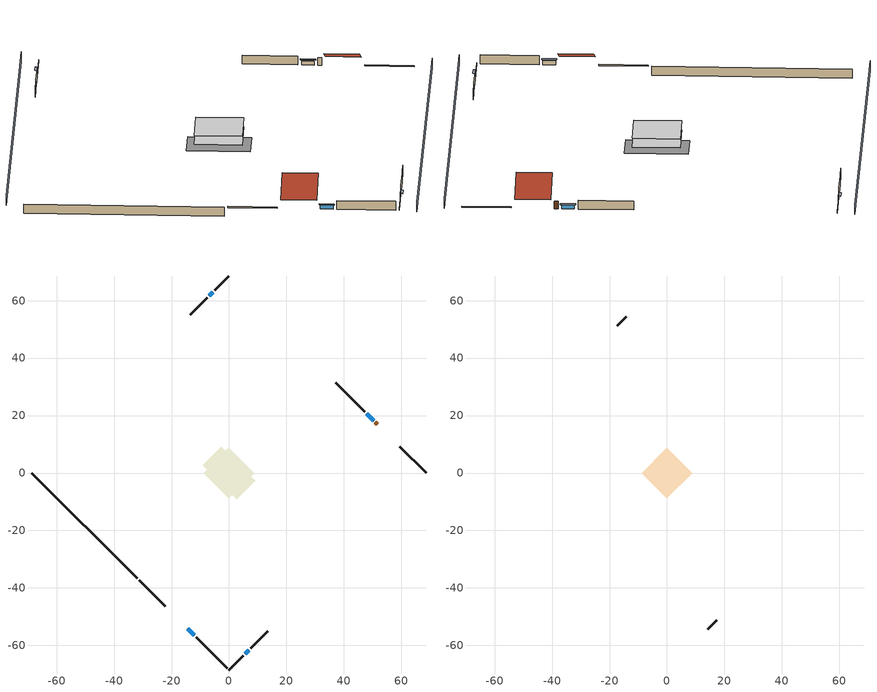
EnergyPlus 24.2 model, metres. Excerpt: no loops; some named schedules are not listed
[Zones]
conditioned space
 floor adiabatic (AdiabaticFloorConstruction): -8.77,0 0,8.77 8.77,0 0,-8.77 z0.3
 floor foundation (Slab1 construction): -9.15,2.61 -2.61,9.15 9.15,-2.61 2.61,-9.15 z-2.13
 wall outside (RimJoist1 construction): -31.31,-37.25 -22.24,-46.33 z0.3:0.61
 wall outside (RimJoist2 construction): 0,68.57 -5.04,63.52 z0.3:0.61
 wall outside (RimJoist3 construction): 68.57,0 59.49,9.07 z0.3:0.61
 wall outside (RimJoist4 construction): 0,-68.57 5.04,-63.52 z0.3:0.61
 wall outside (AdiabaticWallConstruction 1): 51.62,16.94 50.98,17.59 z0.3:2.34
 wall outside (AdiabaticWallConstruction): -14.37,-54.2 -12.02,-56.55 / 50.32,18.25 47.97,20.6 z0.3:1.4; -5.7,62.87 -6.94,61.63 / 5.7,-62.87 6.94,-61.63 z0.3:1.46
 wall outside (Wall1 construction): -11.36,-57.21 -0.66,-67.91 z0.3:2.74
 wall outside (Wall2 construction): -7.59,60.97 -13.54,55.02 z0.3:2.74
 wall outside (Wall3 construction): 47.31,21.26 37.15,31.42 z0.3:2.74
 wall outside (Wall4 construction): 7.59,-60.97 13.54,-55.02 z0.3:2.74
 wall foundation (FoundationWall1 construction): -68.57,0 -31.97,-36.6 z-2.13:0.3
 window (WindowConstruction): -14.37,-54.2 -12.02,-56.55 z0.3:1.4
 window (WindowConstruction 1): -5.7,62.87 -6.94,61.63 z0.3:1.46
 window (WindowConstruction 2): 50.32,18.25 47.97,20.6 z0.3:1.4
 window (WindowConstruction 3): 5.7,-62.87 6.94,-61.63 z0.3:1.46
 door (Door): 51.62,16.94 50.98,17.59 z0.3:2.34
 ceiling adiabatic (AdiabaticFloorConstruction): 0,-8.77 8.77,0 0,8.77 -8.77,0 z0.3
attic - vented
 floor to conditioned space (Floor1 construction Reversed): -8.77,0 0,8.77 8.77,0 0,-8.77 z2.74
 wall outside (Wall5 construction): -14.2,54.37 -17.29,51.27 z0.3:2.74
 wall outside (Wall6 construction): 14.2,-54.37 17.29,-51.27 z0.3:2.74
 roof outside (Roof1 construction): -15.03,-53.54,2.74 -9.16,-47.68,6.89 -15.72,-41.12,6.89 -21.58,-46.98,2.74
 roof outside (Roof2 construction): 52.28,16.29,2.74 46.42,10.42,6.89 52.97,3.87,6.89 58.84,9.73,2.74
shading: 3.23,-71.8 71.8,-3.23 / -3.23,71.8 -71.8,3.23 z0:2.74; -11.8,-56.76 -14.59,-53.98 -15.02,-54.41 -12.23,-57.2 z1.71; -7.15,61.41 -5.48,63.08 -5.92,63.51 -7.58,61.85 z1.77; 47.75,20.81 50.54,18.03 50.97,18.46 48.18,21.25 z1.71; 7.15,-61.41 5.48,-63.08 5.92,-63.51 7.58,-61.85 z1.77
[Building]
Building 1: Terrain=Suburbs
[Site:Location]
Portland Intl Arpt_OR: Latitude {deg}=45.59; Longitude {deg}=-122.6; Time Zone {hr}=-8; Elevation {m}=33; Keep Site Location Information=Yes
[Site:GroundTemperature:Shallow]
10.2558, 8.96328, 8.85977, 9.47314, 11.9355, 14.3863, 16.5111, 17.8571, 17.9714, 16.8767, 14.8061, 12.4304
[Site:WaterMainsTemperature]
Calculation Method=Schedule; Temperature Schedule=mains temperature schedule
[Material] Roughness=Rough; Thermal Absorptance=0.9
Name | Thickness {m} | Conductivity {W/m-K} | Density {kg/m3} | Specific Heat {J/kg-K} | Solar Absorptance | Visible Absorptance
asphalt or fiberglass shingles | 0.00635 | 0.162714 | 1121.4 | 1465.45 | 0.85 | 0.85
ceiling loosefill ins | 0.0846667 | 0.0480833 | 16.02 | 1046.75 | 0.7 | 0.7
ceiling stud and cavity | 0.1397 | 0.302811 | 65.682 | 1177.47 | 0.7 | 0.7
concrete 4.0 in. | 0.1016 | 1.803125 | 2242.8 | 837.4 | 0.7 | 0.7
concrete 8.0 in. | 0.2032 | 1.803125 | 2242.8 | 837.4 | 0.7 | 0.7
door material | 0.04445 | 0.0612267 | 512.64 | 1214.23 | 0.7 | 0.7
floor covering | 0.0127 | 0.0450781 | 54.468 | 1339.84 | 0.9 | 0.9
floor covering 1 | 0.0127 | 0.0433444 | 54.468 | 1339.84 | 0.6 | 0.6
floor rigid ins; wall rigid ins | 0.512978 | 0.029427 | 32.04 | 1214.23 | 0.7 | 0.7
floor stud and cavity | 0.1397 | 1.75129 | 37.0049 | 1207.88 | 0.7 | 0.7
furniture material conditioned space 1 | 0.1524 | 0.115458 | 640.8 | 1214.23 | 0.6 | 0.6
gypsum board | 0.0127 | 0.160291 | 801 | 837.4 | 0.6 | 0.6
gypsum board 1 | 0.0127 | 0.160291 | 801 | 837.4 | 0.7 | 0.7
osb sheathing 0.5 in. | 0.0127 | 0.115458 | 512.64 | 1214.23 | 0.6 | 0.6
osb sheathing 0.5 in. 1 | 0.0127 | 0.115458 | 512.64 | 1214.23 | 0.7 | 0.7
osb sheathing 0.75 in. | 0.01905 | 0.115458 | 512.64 | 1214.23 | 0.7 | 0.7
rim joist stud and cavity | 0.0508 | 0.178688 | 50.32683 | 1063.81 | 0.6 | 0.6
roof rigid ins | 0.00281632 | 0.029427 | 32.04 | 1214.23 | 0.7 | 0.7
wall stud and cavity | 0.1397 | 0.550994 | 139.0536 | 1170.24 | 0.7 | 0.7
wall stud and cavity 1 | 0.1397 | 0.727959 | 139.0536 | 1170.24 | 0.6 | 0.6
wall stud and cavity 2 | 0.0889 | 0.380278 | 52.3479 | 1209.89 | 0.7 | 0.7
wall stud and cavity 3 | 0.0889 | 0.391764 | 83.0341 | 1211.67 | 0.7 | 0.7
wood siding | 0.0254 | 0.102417 | 544.68 | 1172.36 | 0.85 | 0.85
wood siding 1; wood siding 2 | 0.0254 | 0.102417 | 544.68 | 1172.36 | 0.7 | 0.7
[WindowMaterial:SimpleGlazingSystem]
WindowMaterial: U-Factor {W/m2-K}=2.66866; Solar Heat Gain Coefficient=0.54
[Construction]
AdiabaticFloorConstruction: floor stud and cavity, floor rigid ins, osb sheathing 0.75 in., floor covering 1
AdiabaticWallConstruction: wood siding 1, wall rigid ins, wall stud and cavity 2, gypsum board
AdiabaticWallConstruction 1: wood siding 2, wall rigid ins, wall stud and cavity 2, gypsum board
Door: door material
Floor1 construction Reversed: gypsum board, ceiling stud and cavity, ceiling loosefill ins
FoundationWall1 construction: concrete 8.0 in., gypsum board 1
furniture construction conditioned space 1: furniture material conditioned space 1
PartitionWallConstruction: gypsum board, wall stud and cavity 3, gypsum board
RimJoist1 construction; RimJoist2 construction; RimJoist3 construction; RimJoist4 construction: wood siding, rim joist stud and cavity
Roof1 construction; Roof2 construction: asphalt or fiberglass shingles, roof rigid ins, osb sheathing 0.5 in.
Slab1 construction: concrete 4.0 in., floor covering
Wall1 construction; Wall2 construction; Wall3 construction; Wall4 construction: wood siding, osb sheathing 0.5 in. 1, wall stud and cavity, gypsum board
Wall5 construction; Wall6 construction: wood siding, osb sheathing 0.5 in. 1, wall stud and cavity 1
WindowConstruction; WindowConstruction 1; WindowConstruction 2; WindowConstruction 3: WindowMaterial
[Zone] Multiplier=1; Part of Total Floor Area=Yes
Name | Volume {m3}
attic - vented | 142.104
conditioned space | 749.83
[Space]
Name | Zone | Volume {m3}
attic - vented 1 | attic - vented | 142.104
conditioned space 1 | conditioned space | 749.83
[ZoneInfiltration:EffectiveLeakageArea]
infil attic - vented 1: Zone or Space=attic - vented 1; Schedule=Always On Discrete; Effective Air Leakage Area {cm2}=5124.64; Stack Coefficient=0.000192807; Wind Coefficient=3.67567e-05
[ZoneMixing]
whole house fan mix: Zone or Space=attic - vented; Schedule=Always On Continuous; Design Flow Rate Calculation Method=Flow/Zone; Design Flow Rate {m3/s}=0; Source Zone or Space=conditioned space
[SurfaceProperty:ExposedFoundationPerimeter]
Slab1: Exposed Perimeter Calculation Method=TotalExposedPerimeter; Total Exposed Perimeter {m}=51.75504
[SurfaceProperty:IncidentSolarMultiplier] Incident Solar Multiplier=1; Incident Solar Multiplier Schedule=trans schedule winter=0.85 summer=0.7
Window1; Window2; Window3; Window4
[InternalMass] Zone or ZoneList=conditioned space; Space or SpaceList=conditioned space 1
Name | Construction | Surface Area {m2}
furniture mass conditioned space 1 | furniture construction conditioned space 1 | 123.004
partition wall mass | PartitionWallConstruction | 307.509
[Lights]
interior lighting: Zone or ZoneList or Space or SpaceList=conditioned space 1; Schedule=lighting_interior; Design Level Calculation Method=LightingLevel; Lighting Level {W}=371.439; Return Air Fraction=0; Fraction Radiant=0.6; Fraction Visible=0.2; Fraction Replaceable=1
[People]
occupants: Zone or ZoneList or Space or SpaceList=conditioned space 1; Number of People Schedule=occupants; Number of People Calculation Method=People; Number of People=4; Fraction Radiant=0.314171; Sensible Heat Fraction=0.56303; Activity Level Schedule=occupants activity schedule; Carbon Dioxide Generation Rate {m3/s-W}=0; Enable ASHRAE 55 Comfort Warnings=No; Mean Radiant Temperature Calculation Type=EnclosureAveraged
[ElectricEquipment] Zone or ZoneList or Space or SpaceList=conditioned space 1; Design Level Calculation Method=EquipmentLevel
Name | Schedule | Design Level {W} | Fraction Latent | Fraction Radiant | Fraction Lost
ceiling fan | ceiling_fan | 19.0026 | 0 | 0.558 | 0
clothes dryer | clothes_dryer | 4437.32 | 0.015 | 0.081 | 0.85
clothes washer | clothes_washer | 230.877 | 0.03 | 0.162 | 0.7
cooking range | cooking_range | 952.5 | 0.08 | 0.432 | 0.2
dishwasher | dishwasher | 535.084 | 0.3 | 0.18 | 0.4
freezer | freezer schedule | 194.914 | 0 | 0.6 | 0
fridge | fridge schedule | 45.9075 | 0 | 0.6 | 0
mech vent bath fan 0 | mech vent bath fan 0 schedule | 30 | 0 | 0 | 1
mech vent house fan | mech vent house fan schedule | 0 | 0 | 0 | 1
mech vent house fan cfis | mech vent house fan cfis schedule | 0 | 0 | 0 | 0
mech vent range fan 0 | mech vent range fan 0 schedule | 30 | 0 | 0 | 1
misc plug loads | plug_loads_other | 985.65 | 0.021 | 0.558 | 0.049
misc tv | plug_loads_tv | 1094.62 | 0 | 0.6 | 0
whole house fan | Always On Discrete | 0 | 0 | 0 | 1
[OtherEquipment] Zone or ZoneList or Space or SpaceList=conditioned space 1; Design Level Calculation Method=EquipmentLevel
Name | Fuel Type | Schedule | Design Level {W} | Fraction Latent | Fraction Radiant | Fraction Lost
clothes dryer 1 | Electricity | clothes_dryer | 0 | 0.015 | 0.081 | 0.85
cooking range 1 | Electricity | cooking_range | 0 | 0.08 | 0.432 | 0.2
general water use latent | None | general water use schedule | 81.0615 | 1 | 0 | 0
general water use sensible | None | general water use schedule | -79.8895 | 0 | 0.6 | 0
mech vent house fan latent load; water heater lat | None | Always On Discrete | 0 | 1 | 0 | 0
mech vent house fan sensible load; water heater sens | None | Always On Discrete | 0 | 0 | 0 | 0
water heater energy adjustment1 | Electricity | Always On Discrete | 0.01 | 0 | 0 | 1
[ZoneInfiltration:DesignFlowRate] Zone or ZoneList or Space or SpaceList=conditioned space 1; Schedule=Always On Discrete; Design Flow Rate Calculation Method=Flow/Zone; Design Flow Rate {m3/s}=0
infil flow; natural vent flow; whole house fan flow
[AvailabilityManager:Scheduled]
furnace airloop Availability Manager: Schedule=Always On Discrete
[WaterUse:Equipment]
dishwasher: Peak Flow Rate {m3/s}=5.01164e-06; Flow Rate Fraction Schedule=hot_water_dishwasher
[Foundation:Kiva]
Foundation Kiva 1: Initial Indoor Air Temperature {C}=21.1111; Wall Height Above Grade {m}=0.3048; Wall Depth Below Slab {m}=0.2032
[Foundation:Kiva:Settings]
Soil Conductivity {W/m-K}=1.3848; Soil Density {kg/m3}=1842.3; Soil Specific Heat {J/kg-K}=418.7; Ground Solar Absorptivity=0.9; Ground Thermal Absorptivity=0.9; Ground Surface Roughness {m}=0.03; Far-Field Width {m}=40; Deep-Ground Boundary Condition=ZeroFlux; Deep-Ground Depth {m}=40; Minimum Cell Dimension {m}=0.2; Maximum Cell Growth Coefficient=3; Simulation Timestep=Timestep
[Exterior:Lights]
exterior lighting: Schedule=exterior lighting schedule; Design Level {W}=10.1836
[EnergyManagementSystem:GlobalVariable]
furnace_airloop_Fan_RTF
infil_program_Qfan
infil_program_Qinf
natural_vent_program_Qnv
natural_vent_program_Qwhf
[EnergyManagementSystem:Sensor]
Name | Output:Variable or Output:Meter Index Key | Output:Variable or Output:Meter
airflow_gain | infil flow | Infiltration Sensible Heat Gain Energy
airflow_gain_1 | natural vent flow | Infiltration Sensible Heat Gain Energy
airflow_gain_2 | whole house fan flow | Infiltration Sensible Heat Gain Energy
airflow_loss | infil flow | Infiltration Sensible Heat Loss Energy
airflow_loss_1 | natural vent flow | Infiltration Sensible Heat Loss Energy
airflow_loss_2 | whole house fan flow | Infiltration Sensible Heat Loss Energy
clg_load_cond |  | Cooling:EnergyTransfer:Zone:CONDITIONED SPACE
clg_sp_s; clg_sp_s_1 | cooling setpoint | Schedule Value
clothes_dryer_exhaust_0_sch_s | clothes_dryer | Schedule Value
cool_season | cooling season schedule | Schedule Value
htg_load_cond |  | Heating:EnergyTransfer:Zone:CONDITIONED SPACE
htg_sp_s; htg_sp_s_1 | heating setpoint | Schedule Value
ig_ee_conv | ceiling fan | Electric Equipment Convective Heating Energy
ig_ee_conv_1 | clothes dryer | Electric Equipment Convective Heating Energy
ig_ee_conv_3 | cooking range | Electric Equipment Convective Heating Energy
ig_ee_conv_4 | dishwasher | Electric Equipment Convective Heating Energy
ig_ee_conv_5 | freezer | Electric Equipment Convective Heating Energy
ig_ee_conv_6 | fridge | Electric Equipment Convective Heating Energy
ig_ee_conv_7 | misc plug loads | Electric Equipment Convective Heating Energy
ig_ee_conv_8 | misc tv | Electric Equipment Convective Heating Energy
ig_ee_conv_9 | whole house fan | Electric Equipment Convective Heating Energy
ig_ee_rad | ceiling fan | Electric Equipment Radiant Heating Energy
ig_ee_rad_1 | clothes dryer | Electric Equipment Radiant Heating Energy
ig_ee_rad_3 | cooking range | Electric Equipment Radiant Heating Energy
ig_ee_rad_4 | dishwasher | Electric Equipment Radiant Heating Energy
ig_ee_rad_5 | freezer | Electric Equipment Radiant Heating Energy
ig_ee_rad_6 | fridge | Electric Equipment Radiant Heating Energy
ig_ee_rad_7 | misc plug loads | Electric Equipment Radiant Heating Energy
ig_ee_rad_8 | misc tv | Electric Equipment Radiant Heating Energy
ig_ee_rad_9 | whole house fan | Electric Equipment Radiant Heating Energy
ig_lgt_conv | interior lighting | Lights Convective Heating Energy
ig_lgt_rad | interior lighting | Lights Radiant Heating Energy
ig_lgt_vis | interior lighting | Lights Visible Radiation Heating Energy
ig_oe_conv | clothes dryer 1 | Other Equipment Convective Heating Energy
ig_oe_conv_1 | cooking range 1 | Other Equipment Convective Heating Energy
ig_oe_conv_2 | general water use latent | Other Equipment Convective Heating Energy
ig_oe_conv_3 | general water use sensible | Other Equipment Convective Heating Energy
ig_oe_conv_4 | water heater energy adjustment1 | Other Equipment Convective Heating Energy
ig_oe_conv_5 | water heater lat | Other Equipment Convective Heating Energy
ig_oe_conv_6 | water heater sens | Other Equipment Convective Heating Energy
ig_oe_rad | clothes dryer 1 | Other Equipment Radiant Heating Energy
ig_oe_rad_1 | cooking range 1 | Other Equipment Radiant Heating Energy
ig_oe_rad_2 | general water use latent | Other Equipment Radiant Heating Energy
ig_oe_rad_3 | general water use sensible | Other Equipment Radiant Heating Energy
ig_oe_rad_4 | water heater energy adjustment1 | Other Equipment Radiant Heating Energy
ig_oe_rad_5 | water heater lat | Other Equipment Radiant Heating Energy
ig_oe_rad_6 | water heater sens | Other Equipment Radiant Heating Energy
ig_ppl_conv | occupants | People Convective Heating Energy
ig_ppl_rad | occupants | People Radiant Heating Energy
im_conv | furniture mass conditioned space 1 | Surface Inside Face Convection Heat Gain Energy
im_conv_1 | partition wall mass | Surface Inside Face Convection Heat Gain Energy
im_ig | furniture mass conditioned space 1 | Surface Inside Face Internal Gains Radiation Heat Gain Energy
im_ig_1 | partition wall mass | Surface Inside Face Internal Gains Radiation Heat Gain Energy
im_lgt | furniture mass conditioned space 1 | Surface Inside Face Lights Radiation Heat Gain Energy
im_lgt_1 | partition wall mass | Surface Inside Face Lights Radiation Heat Gain Energy
im_sol | furniture mass conditioned space 1 | Surface Inside Face Solar Radiation Heat Gain Energy
im_sol_1 | partition wall mass | Surface Inside Face Solar Radiation Heat Gain Energy
im_surf | furniture mass conditioned space 1 | Surface Inside Face Net Surface Thermal Radiation Heat Gain Energy
im_surf_1 | partition wall mass | Surface Inside Face Net Surface Thermal Radiation Heat Gain Energy
mech_vent_bath_fan_0_sch_s | mech vent bath fan 0 schedule | Schedule Value
mech_vent_range_fan_0_sch_s | mech vent range fan 0 schedule | Schedule Value
mv_conv | mech vent bath fan 0 | Electric Equipment Convective Heating Energy
mv_conv_1 | mech vent house fan | Electric Equipment Convective Heating Energy
mv_conv_2 | mech vent house fan cfis | Electric Equipment Convective Heating Energy
mv_conv_3 | mech vent range fan 0 | Electric Equipment Convective Heating Energy
mv_conv_4 | mech vent house fan latent load | Other Equipment Convective Heating Energy
mv_conv_5 | mech vent house fan sensible load | Other Equipment Convective Heating Energy
mv_rad | mech vent bath fan 0 | Electric Equipment Radiant Heating Energy
mv_rad_1 | mech vent house fan | Electric Equipment Radiant Heating Energy
mv_rad_2 | mech vent house fan cfis | Electric Equipment Radiant Heating Energy
mv_rad_3 | mech vent range fan 0 | Electric Equipment Radiant Heating Energy
mv_rad_4 | mech vent house fan latent load | Other Equipment Radiant Heating Energy
mv_rad_5 | mech vent house fan sensible load | Other Equipment Radiant Heating Energy
natural_vent_s | natural vent schedule | Schedule Value
out_pb_s |  | Site Outdoor Air Barometric Pressure
out_wt_s |  | Site Outdoor Air Humidity Ratio
site_vw_s |  | Site Wind Speed
ss_back_out | Window1 | Surface Window Shortwave from Zone Back Out Window Heat Transfer Rate
ss_back_out_1 | Window2 | Surface Window Shortwave from Zone Back Out Window Heat Transfer Rate
ss_back_out_2 | Window3 | Surface Window Shortwave from Zone Back Out Window Heat Transfer Rate
ss_back_out_3 | Window4 | Surface Window Shortwave from Zone Back Out Window Heat Transfer Rate
ss_conv | Door1 | Surface Inside Face Convection Heat Gain Energy
ss_conv_1 | Window1 | Surface Inside Face Convection Heat Gain Energy
ss_conv_2 | Window2 | Surface Inside Face Convection Heat Gain Energy
ss_conv_3 | Window3 | Surface Inside Face Convection Heat Gain Energy
ss_conv_4 | Window4 | Surface Inside Face Convection Heat Gain Energy
ss_ig | Door1 | Surface Inside Face Internal Gains Radiation Heat Gain Energy
ss_ig_1 | Window1 | Surface Inside Face Internal Gains Radiation Heat Gain Energy
ss_ig_2 | Window2 | Surface Inside Face Internal Gains Radiation Heat Gain Energy
ss_ig_3 | Window3 | Surface Inside Face Internal Gains Radiation Heat Gain Energy
ss_ig_4 | Window4 | Surface Inside Face Internal Gains Radiation Heat Gain Energy
ss_lgt | Door1 | Surface Inside Face Lights Radiation Heat Gain Energy
ss_sol | Door1 | Surface Inside Face Solar Radiation Heat Gain Energy
ss_surf | Door1 | Surface Inside Face Net Surface Thermal Radiation Heat Gain Energy
ss_surf_1 | Window1 | Surface Inside Face Net Surface Thermal Radiation Heat Gain Energy
ss_surf_2 | Window2 | Surface Inside Face Net Surface Thermal Radiation Heat Gain Energy
ss_surf_3 | Window3 | Surface Inside Face Net Surface Thermal Radiation Heat Gain Energy
ss_surf_4 | Window4 | Surface Inside Face Net Surface Thermal Radiation Heat Gain Energy
ss_trans_in | Window1 | Surface Window Transmitted Solar Radiation Rate
ss_trans_in_1 | Window2 | Surface Window Transmitted Solar Radiation Rate
ss_trans_in_2 | Window3 | Surface Window Transmitted Solar Radiation Rate
ss_trans_in_3 | Window4 | Surface Window Transmitted Solar Radiation Rate
ss_trans_out | Window1 | Surface Inside Face Initial Transmitted Diffuse Transmitted Out Window Solar Radiation Rate
ss_trans_out_1 | Window2 | Surface Inside Face Initial Transmitted Diffuse Transmitted Out Window Solar Radiation Rate
ss_trans_out_2 | Window3 | Surface Inside Face Initial Transmitted Diffuse Transmitted Out Window Solar Radiation Rate
ss_trans_out_3 | Window4 | Surface Inside Face Initial Transmitted Diffuse Transmitted Out Window Solar Radiation Rate
s_conv | Floor1 | Surface Inside Face Convection Heat Gain Energy
s_conv_1 | FoundationWall1 | Surface Inside Face Convection Heat Gain Energy
s_conv_10 | Wall2 | Surface Inside Face Convection Heat Gain Energy
s_conv_11 | Wall3 | Surface Inside Face Convection Heat Gain Energy
s_conv_12 | Wall4 | Surface Inside Face Convection Heat Gain Energy
s_conv_2 | inferred conditioned ceiling | Surface Inside Face Convection Heat Gain Energy
s_conv_3 | inferred conditioned floor | Surface Inside Face Convection Heat Gain Energy
s_conv_4 | RimJoist1 | Surface Inside Face Convection Heat Gain Energy
s_conv_5 | RimJoist2 | Surface Inside Face Convection Heat Gain Energy
s_conv_6 | RimJoist3 | Surface Inside Face Convection Heat Gain Energy
s_conv_7 | RimJoist4 | Surface Inside Face Convection Heat Gain Energy
s_conv_8 | Slab1 | Surface Inside Face Convection Heat Gain Energy
s_conv_9 | Wall1 | Surface Inside Face Convection Heat Gain Energy
s_ig | Floor1 | Surface Inside Face Internal Gains Radiation Heat Gain Energy
s_ig_1 | FoundationWall1 | Surface Inside Face Internal Gains Radiation Heat Gain Energy
s_ig_10 | Wall2 | Surface Inside Face Internal Gains Radiation Heat Gain Energy
s_ig_11 | Wall3 | Surface Inside Face Internal Gains Radiation Heat Gain Energy
s_ig_12 | Wall4 | Surface Inside Face Internal Gains Radiation Heat Gain Energy
s_ig_2 | inferred conditioned ceiling | Surface Inside Face Internal Gains Radiation Heat Gain Energy
s_ig_3 | inferred conditioned floor | Surface Inside Face Internal Gains Radiation Heat Gain Energy
s_ig_4 | RimJoist1 | Surface Inside Face Internal Gains Radiation Heat Gain Energy
s_ig_5 | RimJoist2 | Surface Inside Face Internal Gains Radiation Heat Gain Energy
s_ig_6 | RimJoist3 | Surface Inside Face Internal Gains Radiation Heat Gain Energy
s_ig_7 | RimJoist4 | Surface Inside Face Internal Gains Radiation Heat Gain Energy
s_ig_8 | Slab1 | Surface Inside Face Internal Gains Radiation Heat Gain Energy
s_ig_9 | Wall1 | Surface Inside Face Internal Gains Radiation Heat Gain Energy
s_lgt | Floor1 | Surface Inside Face Lights Radiation Heat Gain Energy
s_lgt_1 | FoundationWall1 | Surface Inside Face Lights Radiation Heat Gain Energy
s_lgt_10 | Wall2 | Surface Inside Face Lights Radiation Heat Gain Energy
s_lgt_11 | Wall3 | Surface Inside Face Lights Radiation Heat Gain Energy
s_lgt_12 | Wall4 | Surface Inside Face Lights Radiation Heat Gain Energy
s_lgt_2 | inferred conditioned ceiling | Surface Inside Face Lights Radiation Heat Gain Energy
s_lgt_3 | inferred conditioned floor | Surface Inside Face Lights Radiation Heat Gain Energy
s_lgt_4 | RimJoist1 | Surface Inside Face Lights Radiation Heat Gain Energy
s_lgt_5 | RimJoist2 | Surface Inside Face Lights Radiation Heat Gain Energy
s_lgt_6 | RimJoist3 | Surface Inside Face Lights Radiation Heat Gain Energy
s_lgt_7 | RimJoist4 | Surface Inside Face Lights Radiation Heat Gain Energy
s_lgt_8 | Slab1 | Surface Inside Face Lights Radiation Heat Gain Energy
s_lgt_9 | Wall1 | Surface Inside Face Lights Radiation Heat Gain Energy
s_sol | Floor1 | Surface Inside Face Solar Radiation Heat Gain Energy
s_sol_1 | FoundationWall1 | Surface Inside Face Solar Radiation Heat Gain Energy
s_sol_10 | Wall2 | Surface Inside Face Solar Radiation Heat Gain Energy
s_sol_11 | Wall3 | Surface Inside Face Solar Radiation Heat Gain Energy
s_sol_12 | Wall4 | Surface Inside Face Solar Radiation Heat Gain Energy
s_sol_2 | inferred conditioned ceiling | Surface Inside Face Solar Radiation Heat Gain Energy
s_sol_3 | inferred conditioned floor | Surface Inside Face Solar Radiation Heat Gain Energy
s_sol_4 | RimJoist1 | Surface Inside Face Solar Radiation Heat Gain Energy
s_sol_5 | RimJoist2 | Surface Inside Face Solar Radiation Heat Gain Energy
s_sol_6 | RimJoist3 | Surface Inside Face Solar Radiation Heat Gain Energy
s_sol_7 | RimJoist4 | Surface Inside Face Solar Radiation Heat Gain Energy
s_sol_8 | Slab1 | Surface Inside Face Solar Radiation Heat Gain Energy
s_sol_9 | Wall1 | Surface Inside Face Solar Radiation Heat Gain Energy
s_surf | Floor1 | Surface Inside Face Net Surface Thermal Radiation Heat Gain Energy
s_surf_1 | FoundationWall1 | Surface Inside Face Net Surface Thermal Radiation Heat Gain Energy
s_surf_10 | Wall2 | Surface Inside Face Net Surface Thermal Radiation Heat Gain Energy
s_surf_11 | Wall3 | Surface Inside Face Net Surface Thermal Radiation Heat Gain Energy
s_surf_12 | Wall4 | Surface Inside Face Net Surface Thermal Radiation Heat Gain Energy
s_surf_2 | inferred conditioned ceiling | Surface Inside Face Net Surface Thermal Radiation Heat Gain Energy
s_surf_3 | inferred conditioned floor | Surface Inside Face Net Surface Thermal Radiation Heat Gain Energy
s_surf_4 | RimJoist1 | Surface Inside Face Net Surface Thermal Radiation Heat Gain Energy
s_surf_5 | RimJoist2 | Surface Inside Face Net Surface Thermal Radiation Heat Gain Energy
s_surf_6 | RimJoist3 | Surface Inside Face Net Surface Thermal Radiation Heat Gain Energy
s_surf_7 | RimJoist4 | Surface Inside Face Net Surface Thermal Radiation Heat Gain Energy
s_surf_8 | Slab1 | Surface Inside Face Net Surface Thermal Radiation Heat Gain Energy
s_surf_9 | Wall1 | Surface Inside Face Net Surface Thermal Radiation Heat Gain Energy
water_heater_T_set | water heater setpoint | Schedule Value
[EnergyManagementSystem:Actuator]
Name | Actuated Component Unique | Actuated Component Type | Actuated Component Control Type
fridge_schedule_act | fridge schedule | Schedule:Constant | Schedule Value
infil_flow_act | infil flow | Zone Infiltration | Air Exchange Flow Rate
mech_vent_house_fan_cfis_act | mech vent house fan cfis | ElectricEquipment | Electricity Rate
mech_vent_house_fan_latent_load_act | mech vent house fan latent load | OtherEquipment | Power Level
mech_vent_house_fan_sensible_load_act | mech vent house fan sensible load | OtherEquipment | Power Level
natural_vent_flow_act | natural vent flow | Zone Infiltration | Air Exchange Flow Rate
water_heater_HPWHSchedOverride | water heater setpoint | Schedule:Constant | Schedule Value
water_heater_hpwh_ec_adj_act | water heater energy adjustment1 | OtherEquipment | Power Level
